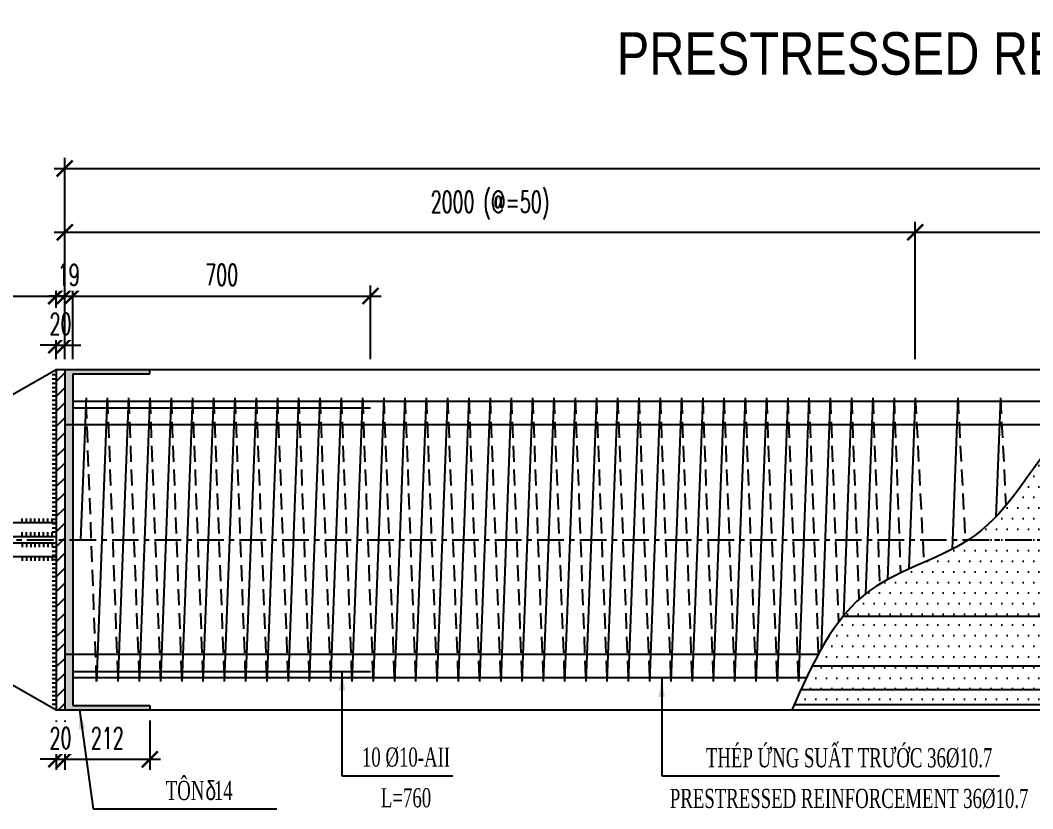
# Model space of a CAD drawing. Extents: x -687 to 808890, y -259 to 107959.
# Drawn here: x 798698 to 801079, y 103725 to 105580 of the extents above; entities that cross this region are included whole.
import ezdxf
from ezdxf.enums import TextEntityAlignment as Align

# ---------------------------------------------------------------- set-up
doc = ezdxf.new("R2010")
doc.units = 0
doc.header["$MEASUREMENT"] = 0
doc.header["$PDMODE"] = 3
doc.linetypes.add('CENTER', pattern=[2, 1.25, -0.25, 0.25, -0.25])
doc.linetypes.add('HIDDEN', pattern=[0.375, 0.25, -0.125])
doc.layers.get('0').update_dxf_attribs({"color": 3, "linetype": 'CONTINUOUS'})
doc.layers.get('DEFPOINTS').update_dxf_attribs({"linetype": 'CONTINUOUS'})
for name, color, linetype in [('Han', 7, 'CONTINUOUS'), ('Hatch', 5, 'CONTINUOUS'), ('Hidden', 4, 'HIDDEN'), ('Kich thuoc', 4, 'CONTINUOUS'), ('Net vang', 2, 'CONTINUOUS'), ('Text', 3, 'CONTINUOUS'), ('Thep chu', 1, 'CONTINUOUS'), ('Thep dai', 6, 'CONTINUOUS'), ('Tim', 8, 'CENTER')]:
    doc.layers.add(name, color=color, linetype=linetype)
doc.styles.add('Kichthuoc', font='romans.shx', dxfattribs={"width": 0.6})
doc.styles.get("Standard").update_dxf_attribs({"font": 'vntimeh.shx', "width": 0.65})
doc.styles.add('SYMBOL', font='greeks.shx', dxfattribs={"width": 0.8})
doc.styles.add('Ten', font='Vharialn.ttf')
doc.styles.add('THUONG', font='vnsimpleh.shx', dxfattribs={"width": 0.8})
doc.dimstyles.new('Dim 250', dxfattribs={"dimscale": 250, "dimtxt": 0.2, "dimasz": 0.15, "dimexe": 0.1, "dimexo": 0.1, "dimgap": 0.1, "dimtad": 1, "dimdec": 0, "dimlfac": -1, "dimzin": 0, "dimdsep": 46, "dimtxsty": 'Kichthuoc', "dimblk": 'ARCHTICK', "dimcen": 0.1, "dimdle": 0.1, "dimclrd": 4, "dimclre": 4, "dimclrt": 3, "dimadec": 0, "dimazin": 0, "dimtfac": 1, "dimtdec": 0, "dimtix": 1, "dimtmove": 2, "dimatfit": 3, "dimfxl": 1, "dimtfill": 1, "dimtolj": 1, "dimtzin": 0, "dimarcsym": 0})
doc.dimstyles.new('Le 250', dxfattribs={"dimscale": 250, "dimtxt": 0.22, "dimasz": 0.18, "dimexe": 0.1, "dimexo": 0.2, "dimgap": 0.1, "dimtad": 1, "dimdec": 0, "dimzin": 0, "dimdsep": 46, "dimtxsty": 'Kichthuoc', "dimblk": 'ARCHTICK', "dimcen": 0, "dimdle": 0.1, "dimclrd": 2, "dimclre": 2, "dimclrt": 256, "dimadec": 0, "dimazin": 0, "dimtfac": 1, "dimtdec": 0, "dimtix": 1, "dimtmove": 2, "dimatfit": 3, "dimfxl": 1, "dimtolj": 1, "dimtzin": 0, "dimarcsym": 0})
pattern_1 = [(45, (29890.79546142672, 271.8247967080242), (-17.67766952966368, 17.67766952966369), [])]

# ---------------------------------------------------------------- blocks, each defined once
blk = doc.blocks.new('_ArchTick')
at = {"color": 0, "linetype": 'ByBlock', "const_width": 0.15}
blk.add_lwpolyline([(-0.5, -0.5), (0.5, 0.5)], dxfattribs=at)
blk = doc.blocks.new('*D261')
at = {"layer": 'DEFPOINTS', "color": 0}
for p in [(798782.5368074952, 104931.2343260518), (798182.536807495, 104758.2503062616), (798782.5368074952, 104758.2503062616)]:
    blk.add_point(p, dxfattribs=at)
at = {"layer": 'Kich thuoc', "color": 4, "lineweight": -2}
for p, q in [((798182.536807495, 104783.2503062616), (798182.536807495, 104956.2343260518)), ((798782.5368074952, 104783.2503062616), (798782.5368074952, 104956.2343260518)), ((798157.536807495, 104931.2343260518), (798807.5368074952, 104931.2343260518))]:
    blk.add_line(p, q, dxfattribs=at)
at = {"layer": 'Kich thuoc', "color": 4, "lineweight": -2, "xscale": 37.5, "yscale": 37.5, "zscale": 37.5, "rotation": 180}
blk.add_blockref('_ArchTick', (798182.536807495, 104931.2343260518), dxfattribs=at)
at = {"layer": 'Kich thuoc', "color": 4, "lineweight": -2, "xscale": 37.5, "yscale": 37.5, "zscale": 37.5}
blk.add_blockref('_ArchTick', (798782.5368074952, 104931.2343260518), dxfattribs=at)
at = {"layer": 'Kich thuoc', "color": 3, "insert": (798482.5368074952, 104981.2343260518), "char_height": 50, "attachment_point": 5, "style": 'Kichthuoc', "bg_fill": 3, "box_fill_scale": 1.25, "bg_fill_color": 9, "bg_fill_true_color": 13158600, "bg_fill_transparency": 11732736}
blk.add_mtext('\\A1;600', dxfattribs=at)
blk = doc.blocks.new('*D247')
at = {"layer": 'DEFPOINTS', "color": 0}
for p in [(798802.536807495, 103958.2503062611), (799002.5368074952, 103958.2503062615), (799002.5368074952, 103841.7486169519)]:
    blk.add_point(p, dxfattribs=at)
at = {"layer": 'Kich thuoc', "color": 4, "lineweight": -2}
for p, q in [((798802.536807495, 103933.2503062611), (798802.536807495, 103816.7486169519)), ((799002.5368074952, 103933.2503062615), (799002.5368074952, 103816.7486169519)), ((798777.536807495, 103841.7486169519), (799027.536807495, 103841.7486169519))]:
    blk.add_line(p, q, dxfattribs=at)
at = {"layer": 'Kich thuoc', "color": 4, "lineweight": -2, "xscale": 37.5, "yscale": 37.5, "zscale": 37.5, "rotation": 180}
blk.add_blockref('_ArchTick', (798802.536807495, 103841.7486169519), dxfattribs=at)
at = {"layer": 'Kich thuoc', "color": 4, "lineweight": -2, "xscale": 37.5, "yscale": 37.5, "zscale": 37.5}
blk.add_blockref('_ArchTick', (799002.5368074952, 103841.7486169519), dxfattribs=at)
at = {"layer": 'Kich thuoc', "color": 3, "insert": (798902.536807495, 103891.7486169519), "char_height": 50, "attachment_point": 5, "style": 'Kichthuoc', "bg_fill": 3, "box_fill_scale": 1.25, "bg_fill_color": 9, "bg_fill_true_color": 13158600, "bg_fill_transparency": 4010284}
blk.add_mtext('\\A1;212', dxfattribs=at)
blk = doc.blocks.new('*D248')
at = {"layer": 'DEFPOINTS', "color": 0}
for p in [(798782.536807495, 103958.2503062611), (798802.536807495, 103958.2503062611), (798802.536807495, 103841.7486169519)]:
    blk.add_point(p, dxfattribs=at)
at = {"layer": 'Kich thuoc', "color": 4, "lineweight": -2}
for p, q in [((798782.536807495, 103933.2503062611), (798782.536807495, 103816.7486169519)), ((798802.536807495, 103933.2503062611), (798802.536807495, 103816.7486169519)), ((798782.536807495, 103841.7486169519), (798745.036807495, 103841.7486169519)), ((798782.536807495, 103841.7486169519), (798802.536807495, 103841.7486169519)), ((798802.536807495, 103841.7486169519), (798840.0368074952, 103841.7486169519))]:
    blk.add_line(p, q, dxfattribs=at)
at = {"layer": 'Kich thuoc', "color": 4, "lineweight": -2, "xscale": 37.5, "yscale": 37.5, "zscale": 37.5}
blk.add_blockref('_ArchTick', (798782.536807495, 103841.7486169519), dxfattribs=at)
at = {"layer": 'Kich thuoc', "color": 4, "lineweight": -2, "xscale": 37.5, "yscale": 37.5, "zscale": 37.5, "rotation": 180}
blk.add_blockref('_ArchTick', (798802.536807495, 103841.7486169519), dxfattribs=at)
at = {"layer": 'Kich thuoc', "color": 3, "insert": (798792.536807495, 103891.7486169519), "char_height": 50, "attachment_point": 5, "style": 'Kichthuoc', "bg_fill": 3, "box_fill_scale": 1.25, "bg_fill_color": 9, "bg_fill_true_color": 13158600, "bg_fill_transparency": 4012348}
blk.add_mtext('\\A1;20', dxfattribs=at)
blk = doc.blocks.new('*D249')
at = {"layer": 'DEFPOINTS', "color": 0}
for p in [(798802.536807495, 104815.8015889144), (798782.5368074952, 104758.2503062616), (798802.536807495, 104758.2503062616)]:
    blk.add_point(p, dxfattribs=at)
at = {"layer": 'Kich thuoc', "color": 4, "lineweight": -2}
for p, q in [((798782.5368074952, 104783.2503062616), (798782.5368074952, 104840.8015889144)), ((798802.536807495, 104783.2503062616), (798802.536807495, 104840.8015889144)), ((798782.5368074952, 104815.8015889144), (798745.0368074952, 104815.8015889144)), ((798782.5368074952, 104815.8015889144), (798802.536807495, 104815.8015889144)), ((798802.536807495, 104815.8015889144), (798840.036807495, 104815.8015889144))]:
    blk.add_line(p, q, dxfattribs=at)
at = {"layer": 'Kich thuoc', "color": 4, "lineweight": -2, "xscale": 37.5, "yscale": 37.5, "zscale": 37.5}
blk.add_blockref('_ArchTick', (798782.5368074952, 104815.8015889144), dxfattribs=at)
at = {"layer": 'Kich thuoc', "color": 4, "lineweight": -2, "xscale": 37.5, "yscale": 37.5, "zscale": 37.5, "rotation": 180}
blk.add_blockref('_ArchTick', (798802.536807495, 104815.8015889144), dxfattribs=at)
at = {"layer": 'Kich thuoc', "color": 3, "insert": (798792.536807495, 104865.8015889144), "char_height": 50, "attachment_point": 5, "style": 'Kichthuoc', "bg_fill": 3, "box_fill_scale": 1.25, "bg_fill_color": 9, "bg_fill_true_color": 13158600, "bg_fill_transparency": 4012348}
blk.add_mtext('\\A1;20', dxfattribs=at)
blk = doc.blocks.new('*D250')
at = {"layer": 'DEFPOINTS', "color": 0}
for p in [(800802.5368074953, 105081.2343260518), (798802.5368074952, 104758.2503062615), (800802.5368074953, 104758.2503062615)]:
    blk.add_point(p, dxfattribs=at)
at = {"layer": 'Kich thuoc', "color": 4, "lineweight": -2}
for p, q in [((798802.5368074952, 104783.2503062615), (798802.5368074952, 105106.2343260518)), ((800802.5368074953, 104783.2503062615), (800802.5368074953, 105106.2343260518)), ((798777.5368074952, 105081.2343260518), (800827.5368074952, 105081.2343260518))]:
    blk.add_line(p, q, dxfattribs=at)
at = {"layer": 'Kich thuoc', "color": 4, "lineweight": -2, "xscale": 37.5, "yscale": 37.5, "zscale": 37.5, "rotation": 180}
blk.add_blockref('_ArchTick', (798802.5368074952, 105081.2343260518), dxfattribs=at)
at = {"layer": 'Kich thuoc', "color": 4, "lineweight": -2, "xscale": 37.5, "yscale": 37.5, "zscale": 37.5}
blk.add_blockref('_ArchTick', (800802.5368074953, 105081.2343260518), dxfattribs=at)
at = {"layer": 'Kich thuoc', "color": 3, "insert": (799802.5368074952, 105144.329564147), "char_height": 50, "attachment_point": 5, "style": 'Kichthuoc', "bg_fill": 3, "box_fill_scale": 1.25, "bg_fill_color": 9, "bg_fill_true_color": 13158600, "bg_fill_transparency": 7561424}
blk.add_mtext('\\A1;{2000 (@=50)}', dxfattribs=at)
blk = doc.blocks.new('*D251')
at = {"layer": 'DEFPOINTS', "color": 0}
for p in [(799521.536807495, 104931.2343260518), (798821.5368074953, 104758.2503062615), (799521.536807495, 104758.2503062615)]:
    blk.add_point(p, dxfattribs=at)
at = {"layer": 'Kich thuoc', "color": 4, "lineweight": -2}
for p, q in [((798821.5368074953, 104783.2503062615), (798821.5368074953, 104956.2343260518)), ((799521.536807495, 104783.2503062615), (799521.536807495, 104956.2343260518)), ((798796.5368074952, 104931.2343260518), (799546.5368074952, 104931.2343260518))]:
    blk.add_line(p, q, dxfattribs=at)
at = {"layer": 'Kich thuoc', "color": 4, "lineweight": -2, "xscale": 37.5, "yscale": 37.5, "zscale": 37.5, "rotation": 180}
blk.add_blockref('_ArchTick', (798821.5368074953, 104931.2343260518), dxfattribs=at)
at = {"layer": 'Kich thuoc', "color": 4, "lineweight": -2, "xscale": 37.5, "yscale": 37.5, "zscale": 37.5}
blk.add_blockref('_ArchTick', (799521.536807495, 104931.2343260518), dxfattribs=at)
at = {"layer": 'Kich thuoc', "color": 3, "insert": (799171.5368074952, 104981.2343260518), "char_height": 50, "attachment_point": 5, "style": 'Kichthuoc', "bg_fill": 3, "box_fill_scale": 1.25, "bg_fill_color": 9, "bg_fill_true_color": 13158600, "bg_fill_transparency": 7561424}
blk.add_mtext('\\A1;700', dxfattribs=at)
blk = doc.blocks.new('*D258')
at = {"layer": 'DEFPOINTS', "color": 0}
for p in [(798821.5368074953, 104931.2343260518), (798802.5368074952, 104758.2503062615), (798821.5368074953, 104758.2503062615)]:
    blk.add_point(p, dxfattribs=at)
at = {"layer": 'Kich thuoc', "color": 4, "lineweight": -2}
for p, q in [((798802.5368074952, 104783.2503062615), (798802.5368074952, 104956.2343260518)), ((798821.5368074953, 104783.2503062615), (798821.5368074953, 104956.2343260518)), ((798802.5368074952, 104931.2343260518), (798765.0368074952, 104931.2343260518)), ((798802.5368074952, 104931.2343260518), (798821.5368074953, 104931.2343260518)), ((798821.5368074953, 104931.2343260518), (798859.0368074952, 104931.2343260518))]:
    blk.add_line(p, q, dxfattribs=at)
at = {"layer": 'Kich thuoc', "color": 4, "lineweight": -2, "xscale": 37.5, "yscale": 37.5, "zscale": 37.5}
blk.add_blockref('_ArchTick', (798802.5368074952, 104931.2343260518), dxfattribs=at)
at = {"layer": 'Kich thuoc', "color": 4, "lineweight": -2, "xscale": 37.5, "yscale": 37.5, "zscale": 37.5, "rotation": 180}
blk.add_blockref('_ArchTick', (798821.5368074953, 104931.2343260518), dxfattribs=at)
at = {"layer": 'Kich thuoc', "color": 3, "insert": (798812.0368074952, 104981.2343260518), "char_height": 50, "attachment_point": 5, "style": 'Kichthuoc', "bg_fill": 3, "box_fill_scale": 1.25, "bg_fill_color": 9, "bg_fill_true_color": 13158600, "bg_fill_transparency": 11732736}
blk.add_mtext('\\A1;19', dxfattribs=at)
blk = doc.blocks.new('*D262')
at = {"layer": 'DEFPOINTS', "color": 0}
for p in [(805602.5368074953, 105231.2343260516), (798802.5368074952, 104758.2503062614), (805602.5368074953, 104758.2503062614)]:
    blk.add_point(p, dxfattribs=at)
at = {"layer": 'Kich thuoc', "color": 4, "lineweight": -2}
for p, q in [((798802.5368074952, 104783.2503062613), (798802.5368074952, 105256.2343260516)), ((805602.5368074953, 104783.2503062613), (805602.5368074953, 105256.2343260516)), ((798777.5368074952, 105231.2343260516), (805627.5368074953, 105231.2343260516))]:
    blk.add_line(p, q, dxfattribs=at)
at = {"layer": 'Kich thuoc', "color": 4, "lineweight": -2, "xscale": 37.5, "yscale": 37.5, "zscale": 37.5, "rotation": 180}
blk.add_blockref('_ArchTick', (798802.5368074952, 105231.2343260516), dxfattribs=at)
at = {"layer": 'Kich thuoc', "color": 4, "lineweight": -2, "xscale": 37.5, "yscale": 37.5, "zscale": 37.5}
blk.add_blockref('_ArchTick', (805602.5368074953, 105231.2343260516), dxfattribs=at)
at = {"layer": 'Kich thuoc', "color": 3, "insert": (802202.5368074952, 105296.7105165278), "char_height": 50, "attachment_point": 5, "style": 'THUONG', "bg_fill": 3, "box_fill_scale": 1.25, "bg_fill_color": 9, "bg_fill_true_color": 13158600, "bg_fill_transparency": 3756044}
blk.add_mtext('\\A1;l = mòi 6000 + ®Çu 25000', dxfattribs=at)
blk = doc.blocks.new('*D263')
at = {"layer": 'DEFPOINTS', "color": 0}
for p in [(803602.536807495, 105081.2343260517), (800802.536807495, 104758.2503062614), (803602.536807495, 104758.2503062614)]:
    blk.add_point(p, dxfattribs=at)
at = {"layer": 'Kich thuoc', "color": 4, "lineweight": -2}
for p, q in [((800802.536807495, 104783.2503062614), (800802.536807495, 105106.2343260517)), ((803602.536807495, 104783.2503062614), (803602.536807495, 105106.2343260517)), ((800777.536807495, 105081.2343260517), (803627.536807495, 105081.2343260517))]:
    blk.add_line(p, q, dxfattribs=at)
at = {"layer": 'Kich thuoc', "color": 4, "lineweight": -2, "xscale": 37.5, "yscale": 37.5, "zscale": 37.5, "rotation": 180}
blk.add_blockref('_ArchTick', (800802.536807495, 105081.2343260517), dxfattribs=at)
at = {"layer": 'Kich thuoc', "color": 4, "lineweight": -2, "xscale": 37.5, "yscale": 37.5, "zscale": 37.5}
blk.add_blockref('_ArchTick', (803602.536807495, 105081.2343260517), dxfattribs=at)
at = {"layer": 'Kich thuoc', "color": 3, "insert": (802202.536807495, 105144.3295641469), "char_height": 50, "attachment_point": 5, "style": 'Kichthuoc', "bg_fill": 3, "box_fill_scale": 1.25, "bg_fill_color": 9, "bg_fill_true_color": 13158600, "bg_fill_transparency": 13899132}
blk.add_mtext('\\A1;2000 + 21000 (@=100)', dxfattribs=at)

msp = doc.modelspace()

# ---------------------------------------------------------------- hatches: boundary and pattern name
at = {"layer": 'Hatch'}
h = msp.add_hatch(dxfattribs=at)
h.set_pattern_fill('DOTS', color=11, scale=400, style=0)
h.set_pattern_definition([(180, (1604493.353395659, -6367.069879939197), (-12.5, 25), [0, -25])])
edge = h.paths.add_edge_path()
edge.add_spline(control_points=[(802156.3621573301, 103976.5808228099), (802147.0929070798, 103965.1299417729), (802097.2669945871, 103930.6950278076), (802006.3749300952, 104183.1815805688), (802086.6847655472, 104296.5837066453), (802127.5368074952, 104354.2691493484)], knot_values=[811.1105619032805, 811.1105619032805, 811.1105619032805, 811.1105619032805, 862.8817420600491, 1073.007423085101, 1290.55793398011, 1290.55793398011, 1290.55793398011, 1290.55793398011], degree=3, periodic=0)
edge.add_line((802127.5368074954, 103958.2503062615), (800512.3121533527, 103958.2503062615))
edge.add_line((802127.5368074952, 104758.2503062615), (801308.9867264082, 104758.2503062615))
edge.add_spline(control_points=[(801308.9867264082, 104758.2503062616), (801250.0074601009, 104710.8691029318), (801110.265725383, 104598.6070833978), (800980.0828141998, 104339.3152618563), (800648.0255334103, 104264.6823364574), (800560.2154832212, 104066.4129252936), (800512.3121533527, 103958.2503062615)], knot_values=[0, 0, 0, 0, 226.3984406614406, 536.4141132316198, 815.3474170752341, 1150.174081805529, 1150.174081805529, 1150.174081805529, 1150.174081805529], degree=3, periodic=0)
edge.add_spline(control_points=[(802127.5368074952, 104758.2503062615), (802087.1737908009, 104691.6094396455), (802006.447757412, 104558.3277064134), (802093.1106232707, 104405.8333566702), (802140.1123354136, 104335.1427530329), (802146.2585872802, 104325.7309101852)], knot_values=[0, 0, 0, 0, 217.5505108953551, 435.1010217907101, 468.7300432359164, 468.7300432359164, 468.7300432359164, 468.7300432359164], degree=3, periodic=0)
h = msp.add_hatch(color=7, dxfattribs=at)
h.paths.add_polyline_path([(798821.5368074948, 104628.2503062616), (798802.536807495, 104628.2503062615), (798802.536807495, 104358.2503062616), (798821.5368074948, 104358.2503062616)])
h.paths.add_polyline_path([(798821.5368074948, 104358.2503062616), (798802.536807495, 104358.2503062616), (798802.536807495, 104088.2503062615), (798821.5368074948, 104088.2503062615)])

# ---------------------------------------------------------------- linework, layer by layer
msp.add_line((798182.5368074949, 104298.2503062615), (798782.5368074948, 103958.2503062615))
at = {"layer": 'Han'}
for p, q in [((798782.5368074945, 104745.7503062617), (798772.5368074944, 104745.7503062617)), ((798782.5368074945, 104735.7503062617), (798772.5368074944, 104735.7503062617)), ((798782.5368074945, 104725.7503062617), (798772.5368074944, 104725.7503062617)), ((798782.5368074945, 104715.7503062617), (798772.5368074944, 104715.7503062617)), ((798782.5368074945, 104705.7503062617), (798772.5368074944, 104705.7503062617)), ((798782.5368074945, 104695.7503062617), (798772.5368074944, 104695.7503062617)), ((798782.5368074945, 104685.7503062617), (798772.5368074944, 104685.7503062617)), ((798782.5368074945, 104675.7503062617), (798772.5368074944, 104675.7503062617)), ((798782.5368074945, 104665.7503062617), (798772.5368074944, 104665.7503062617)), ((798782.5368074945, 104655.7503062617), (798772.5368074944, 104655.7503062617)), ((798782.5368074945, 104645.7503062617), (798772.5368074944, 104645.7503062617)), ((798782.5368074945, 104635.7503062617), (798772.5368074944, 104635.7503062617)), ((798782.5368074945, 104625.7503062617), (798772.5368074944, 104625.7503062617)), ((798782.5368074945, 104615.7503062617), (798772.5368074944, 104615.7503062617)), ((798782.5368074945, 104605.7503062617), (798772.5368074944, 104605.7503062617)), ((798782.5368074945, 104595.7503062617), (798772.5368074944, 104595.7503062617)), ((798782.5368074945, 104585.7503062617), (798772.5368074944, 104585.7503062617)), ((798782.5368074945, 104575.7503062617), (798772.5368074944, 104575.7503062617)), ((798782.5368074945, 104565.7503062617), (798772.5368074944, 104565.7503062617)), ((798782.5368074945, 104555.7503062617), (798772.5368074944, 104555.7503062617)), ((798782.5368074945, 104545.7503062617), (798772.5368074944, 104545.7503062617)), ((798782.5368074945, 104535.7503062617), (798772.5368074944, 104535.7503062617)), ((798782.5368074945, 104525.7503062617), (798772.5368074944, 104525.7503062617)), ((798782.5368074945, 104515.7503062617), (798772.5368074944, 104515.7503062617)), ((798782.5368074945, 104505.7503062617), (798772.5368074944, 104505.7503062617)), ((798782.5368074945, 104495.7503062617), (798772.5368074944, 104495.7503062617)), ((798782.5368074945, 104485.7503062617), (798772.5368074944, 104485.7503062617)), ((798782.5368074945, 104475.7503062617), (798772.5368074944, 104475.7503062617)), ((798782.5368074945, 104465.7503062617), (798772.5368074944, 104465.7503062617)), ((798782.5368074945, 104455.7503062617), (798772.5368074944, 104455.7503062617)), ((798782.5368074945, 104445.7503062617), (798772.5368074944, 104445.7503062617)), ((798782.5368074945, 104435.7503062617), (798772.5368074944, 104435.7503062617)), ((798782.5368074945, 104425.7503062617), (798772.5368074944, 104425.7503062617)), ((798702.536807495, 104398.250306262), (798702.536807495, 104408.250306262)), ((798712.536807495, 104398.250306262), (798712.536807495, 104408.250306262)), ((798722.5368074949, 104398.250306262), (798722.5368074949, 104408.250306262)), ((798732.536807495, 104398.250306262), (798732.536807495, 104408.250306262)), ((798742.536807495, 104398.250306262), (798742.536807495, 104408.250306262)), ((798752.5368074949, 104398.250306262), (798752.5368074949, 104408.250306262)), ((798762.536807495, 104398.250306262), (798762.536807495, 104408.250306262)), ((798782.5368074945, 104415.7503062617), (798772.5368074944, 104415.7503062617)), ((798772.536807495, 104398.250306262), (798772.536807495, 104408.250306262)), ((798782.5368074945, 104405.7503062617), (798772.5368074944, 104405.7503062617)), ((798782.5368074945, 104395.7503062617), (798772.5368074944, 104395.7503062617)), ((798782.5368074945, 104385.7503062617), (798772.5368074944, 104385.7503062617)), ((798702.536807495, 104365.750306262), (798702.536807495, 104375.750306262)), ((798712.536807495, 104365.750306262), (798712.536807495, 104375.750306262)), ((798722.5368074949, 104365.750306262), (798722.5368074949, 104375.750306262)), ((798732.536807495, 104365.750306262), (798732.536807495, 104375.750306262)), ((798742.536807495, 104365.750306262), (798742.536807495, 104375.750306262)), ((798752.5368074949, 104365.750306262), (798752.5368074949, 104375.750306262)), ((798762.536807495, 104365.750306262), (798762.536807495, 104375.750306262)), ((798772.536807495, 104365.750306262), (798772.536807495, 104375.750306262)), ((798782.5368074945, 104375.7503062617), (798772.5368074944, 104375.7503062617)), ((798702.536807495, 104350.7503062611), (798702.536807495, 104340.7503062611)), ((798712.536807495, 104350.7503062611), (798712.536807495, 104340.7503062611)), ((798722.5368074949, 104350.7503062611), (798722.5368074949, 104340.7503062611)), ((798732.536807495, 104350.7503062611), (798732.536807495, 104340.7503062612)), ((798742.536807495, 104350.7503062612), (798742.536807495, 104340.7503062612)), ((798752.5368074949, 104350.7503062612), (798752.5368074949, 104340.7503062612)), ((798762.536807495, 104350.7503062612), (798762.536807495, 104340.7503062612)), ((798772.536807495, 104350.7503062612), (798772.536807495, 104340.7503062612)), ((798782.5368074945, 104340.7503062613), (798772.5368074944, 104340.7503062613)), ((798782.5368074945, 104330.7503062614), (798772.5368074944, 104330.7503062614)), ((798702.536807495, 104318.250306261), (798702.536807495, 104308.2503062611)), ((798712.536807495, 104318.250306261), (798712.536807495, 104308.2503062611)), ((798722.5368074949, 104318.250306261), (798722.5368074949, 104308.2503062611)), ((798732.536807495, 104318.250306261), (798732.536807495, 104308.2503062611)), ((798742.536807495, 104318.250306261), (798742.536807495, 104308.2503062611)), ((798752.5368074949, 104318.250306261), (798752.5368074949, 104308.2503062611)), ((798762.536807495, 104318.250306261), (798762.536807495, 104308.2503062611)), ((798782.5368074945, 104320.7503062614), (798772.5368074944, 104320.7503062614)), ((798772.536807495, 104318.250306261), (798772.536807495, 104308.2503062611)), ((798782.5368074945, 104310.7503062614), (798772.5368074944, 104310.7503062614)), ((798782.5368074945, 104300.7503062614), (798772.5368074944, 104300.7503062614)), ((798782.5368074945, 104290.7503062614), (798772.5368074944, 104290.7503062614)), ((798782.5368074945, 104280.7503062614), (798772.5368074944, 104280.7503062614)), ((798782.5368074945, 104270.7503062614), (798772.5368074944, 104270.7503062614)), ((798782.5368074945, 104260.7503062614), (798772.5368074944, 104260.7503062614)), ((798782.5368074945, 104250.7503062614), (798772.5368074944, 104250.7503062614)), ((798782.5368074945, 104240.7503062614), (798772.5368074944, 104240.7503062614)), ((798782.5368074945, 104230.7503062614), (798772.5368074944, 104230.7503062614)), ((798782.5368074945, 104220.7503062614), (798772.5368074944, 104220.7503062614)), ((798782.5368074945, 104210.7503062614), (798772.5368074944, 104210.7503062614)), ((798782.5368074945, 104200.7503062614), (798772.5368074944, 104200.7503062614)), ((798782.5368074945, 104190.7503062614), (798772.5368074944, 104190.7503062614)), ((798782.5368074945, 104180.7503062614), (798772.5368074944, 104180.7503062614)), ((798782.5368074945, 104170.7503062614), (798772.5368074944, 104170.7503062614)), ((798782.5368074945, 104160.7503062614), (798772.5368074944, 104160.7503062614)), ((798782.5368074945, 104150.7503062614), (798772.5368074944, 104150.7503062614)), ((798782.5368074945, 104140.7503062614), (798772.5368074944, 104140.7503062614)), ((798782.5368074945, 104130.7503062614), (798772.5368074944, 104130.7503062614)), ((798782.5368074945, 104120.7503062614), (798772.5368074944, 104120.7503062614)), ((798782.5368074945, 104110.7503062614), (798772.5368074944, 104110.7503062614)), ((798782.5368074945, 104100.7503062614), (798772.5368074944, 104100.7503062614)), ((798782.5368074945, 104090.7503062614), (798772.5368074944, 104090.7503062614)), ((798782.5368074945, 104080.7503062614), (798772.5368074944, 104080.7503062614)), ((798782.5368074945, 104070.7503062614), (798772.5368074944, 104070.7503062614)), ((798782.5368074945, 104060.7503062614), (798772.5368074944, 104060.7503062614)), ((798782.5368074945, 104050.7503062614), (798772.5368074944, 104050.7503062614)), ((798782.5368074945, 104040.7503062613), (798772.5368074944, 104040.7503062613)), ((798782.5368074945, 104030.7503062614), (798772.5368074944, 104030.7503062614)), ((798782.5368074945, 104020.7503062614), (798772.5368074944, 104020.7503062614)), ((798782.5368074945, 104010.7503062613), (798772.5368074944, 104010.7503062613)), ((798782.5368074945, 104000.7503062613), (798772.5368074944, 104000.7503062613)), ((798782.5368074945, 103990.7503062614), (798772.5368074944, 103990.7503062614)), ((798782.5368074945, 103980.7503062613), (798772.5368074944, 103980.7503062613)), ((798782.5368074945, 103970.7503062613), (798772.5368074944, 103970.7503062613))]:
    msp.add_line(p, q, dxfattribs=at)
at = {"layer": 'Hatch', "color": 9}
for p, q in [((802047.5587422721, 104177.6636404757), (800632.3934185166, 104177.6636404757)), ((802071.0028302213, 104060.7629328463), (800559.657918866, 104060.7629328463)), ((802099.6709578891, 104005.141414937), (800533.2593595117, 104005.141414937)), ((802120.3223137222, 103970.1762670604), (800517.5968893613, 103970.1762670604))]:
    msp.add_line(p, q, dxfattribs=at)
at = {"layer": 'Hidden', "ltscale": 150}
for p, q in [((798877.536807495, 104024.8503062615), (798852.536807495, 104691.6503062615)), ((798902.5368074949, 104691.6503062615), (798927.5368074949, 104024.8503062615)), ((798952.5368074949, 104691.6503062615), (798977.536807495, 104024.8503062615)), ((799002.536807495, 104691.6503062615), (799027.536807495, 104024.8503062615)), ((799052.5368074949, 104691.6503062615), (799077.5368074949, 104024.8503062615)), ((799102.5368074949, 104691.6503062615), (799127.536807495, 104024.8503062615)), ((799152.536807495, 104691.6503062615), (799177.536807495, 104024.8503062615)), ((799202.536807495, 104691.6503062615), (799227.5368074949, 104024.8503062615)), ((799252.5368074949, 104691.6503062615), (799277.536807495, 104024.8503062615)), ((799302.536807495, 104691.6503062615), (799327.536807495, 104024.8503062615)), ((799352.536807495, 104691.6503062615), (799377.5368074949, 104024.8503062615)), ((799402.5368074949, 104691.6503062615), (799427.536807495, 104024.8503062615)), ((799452.536807495, 104691.6503062615), (799477.536807495, 104024.8503062615)), ((799502.536807495, 104691.6503062615), (799527.5368074949, 104024.8503062615)), ((799552.5368074949, 104691.6503062615), (799577.5368074949, 104024.8503062615)), ((799602.536807495, 104691.6503062615), (799627.536807495, 104024.8503062615)), ((799652.536807495, 104691.6503062615), (799677.5368074949, 104024.8503062615)), ((799702.5368074949, 104691.6503062615), (799727.5368074949, 104024.8503062615)), ((799752.536807495, 104691.6503062615), (799777.536807495, 104024.8503062615)), ((799802.536807495, 104691.6503062615), (799827.5368074949, 104024.8503062615)), ((799852.5368074949, 104691.6503062615), (799877.5368074949, 104024.8503062615)), ((799902.536807495, 104691.6503062615), (799927.536807495, 104024.8503062615)), ((799952.536807495, 104691.6503062615), (799977.5368074949, 104024.8503062615)), ((800002.5368074949, 104691.6503062615), (800027.536807495, 104024.8503062615)), ((800052.536807495, 104691.6503062615), (800077.536807495, 104024.8503062615)), ((800102.536807495, 104691.6503062615), (800127.5368074949, 104024.8503062615)), ((800152.5368074949, 104691.6503062616), (800177.536807495, 104024.8503062616)), ((800202.5368074949, 104691.6503062616), (800227.536807495, 104024.8503062616)), ((800252.536807495, 104691.6503062616), (800277.5368074949, 104024.8503062616)), ((800302.5368074949, 104691.6503062616), (800327.536807495, 104024.8503062616)), ((800352.5368074949, 104691.6503062616), (800377.536807495, 104024.8503062616)), ((800402.536807495, 104691.6503062616), (800427.5368074949, 104024.8503062616)), ((800452.5368074949, 104691.6503062616), (800477.536807495, 104024.8503062616)), ((800502.5368074949, 104691.6503062616), (800527.536807495, 104024.8503062616)), ((800552.536807495, 104691.6503062616), (800574.3025255791, 104088.8773501232)), ((800602.5368074949, 104691.6503062616), (800621.7185235843, 104163.9994561123)), ((800652.5368074949, 104691.6503062616), (800669.8782620532, 104217.4995393398)), ((800702.536807495, 104691.6503062616), (800718.6266980165, 104253.8850090197)), ((800752.5368074949, 104691.6503062616), (800767.7244642527, 104280.1147489969)), ((800802.536807495, 104691.6503062616), (800822.6098736193, 104304.8187502864)), ((800902.5368074949, 104691.6503062616), (800920.1015939023, 104353.1562459011)), ((801002.536807495, 104691.6503062616), (801015.6572458944, 104438.8040509997))]:
    msp.add_line(p, q, dxfattribs=at)
at = {"layer": 'Kich thuoc'}
for p, q in [((801161.8706697166, 104628.2503062615), (798802.536807495, 104628.2503062616)), ((798182.5368074949, 104365.7503062616), (798782.5368074948, 104365.7503062616)), ((798182.5368074949, 104350.7503062615), (798782.5368074948, 104350.7503062615)), ((800573.96260097, 104088.2503062615), (798802.536807495, 104088.2503062615))]:
    msp.add_line(p, q, dxfattribs=at)
at = {"layer": 'Net vang'}
msp.add_open_spline([(801308.9867264082, 104758.2503062616), (801250.0074601005, 104710.8691029318), (801110.265725383, 104598.6070833978), (800980.0828141998, 104339.3152618563), (800648.0255334098, 104264.6823364574), (800560.2154832212, 104066.4129252936), (800512.3121533527, 103958.2503062615)], degree=3, knots=[0, 0, 0, 0, 226.3984406614406, 536.4141132316198, 815.3474170752341, 1150.174081805529, 1150.174081805529, 1150.174081805529, 1150.174081805529], dxfattribs=at)
at = {"layer": 'Thep chu'}
for p, q in [((801218.7560082718, 104683.2503062615), (798821.536807495, 104683.2503062615)), ((800546.2748046131, 104033.2503062615), (798821.536807495, 104033.2503062615))]:
    msp.add_line(p, q, dxfattribs=at)
at = {"layer": 'Thep dai'}
for p, q in [((798852.536807495, 104691.6503062615), (798839.6059232833, 104358.2503062616)), ((798902.5368074949, 104691.6503062615), (798877.536807495, 104024.8503062615)), ((798952.5368074949, 104691.6503062615), (798927.5368074949, 104024.8503062615)), ((799002.536807495, 104691.6503062615), (798977.536807495, 104024.8503062615)), ((799052.5368074949, 104691.6503062615), (799027.536807495, 104024.8503062615)), ((799102.5368074949, 104691.6503062615), (799077.5368074949, 104024.8503062615)), ((799152.536807495, 104691.6503062615), (799127.536807495, 104024.8503062615)), ((799202.536807495, 104691.6503062615), (799177.536807495, 104024.8503062615)), ((799252.5368074949, 104691.6503062615), (799227.5368074949, 104024.8503062615)), ((799302.536807495, 104691.6503062615), (799277.536807495, 104024.8503062615)), ((799352.536807495, 104691.6503062615), (799327.536807495, 104024.8503062615)), ((799402.5368074949, 104691.6503062615), (799377.5368074949, 104024.8503062615)), ((799452.536807495, 104691.6503062615), (799427.536807495, 104024.8503062615)), ((799502.536807495, 104691.6503062615), (799477.536807495, 104024.8503062615)), ((799552.5368074949, 104691.6503062615), (799527.5368074949, 104024.8503062615)), ((799602.536807495, 104691.6503062615), (799577.5368074949, 104024.8503062615)), ((799652.536807495, 104691.6503062615), (799627.536807495, 104024.8503062615)), ((799702.5368074949, 104691.6503062615), (799677.5368074949, 104024.8503062615)), ((799752.536807495, 104691.6503062615), (799727.5368074949, 104024.8503062615)), ((799802.536807495, 104691.6503062615), (799777.536807495, 104024.8503062615)), ((799852.5368074949, 104691.6503062615), (799827.5368074949, 104024.8503062615)), ((799902.536807495, 104691.6503062615), (799877.5368074949, 104024.8503062615)), ((799952.536807495, 104691.6503062615), (799927.536807495, 104024.8503062615)), ((800002.5368074949, 104691.6503062615), (799977.5368074949, 104024.8503062615)), ((800052.536807495, 104691.6503062615), (800027.536807495, 104024.8503062615)), ((800102.536807495, 104691.6503062615), (800077.536807495, 104024.8503062615)), ((800152.5368074949, 104691.6503062616), (800127.5368074949, 104024.8503062615)), ((800202.5368074949, 104691.6503062616), (800177.536807495, 104024.8503062615)), ((800252.536807495, 104691.6503062616), (800227.536807495, 104024.8503062615)), ((800302.5368074949, 104691.6503062616), (800277.5368074949, 104024.8503062615)), ((800352.5368074949, 104691.6503062616), (800327.536807495, 104024.8503062615)), ((800402.536807495, 104691.6503062616), (800377.536807495, 104024.8503062615)), ((800452.5368074949, 104691.6503062616), (800427.5368074949, 104024.8503062615)), ((800502.5368074949, 104691.6503062616), (800477.536807495, 104024.8503062615)), ((800552.536807495, 104691.6503062616), (800527.536807495, 104024.8503062616)), ((800602.5368074949, 104691.6503062616), (800581.1993792766, 104101.328593102)), ((800652.5368074949, 104691.6503062616), (800633.8878838709, 104179.4887986666)), ((800702.536807495, 104691.6503062616), (800685.657689206, 104230.9405793651)), ((800752.5368074949, 104691.6503062616), (800736.8081723728, 104264.387425989)), ((800802.536807495, 104691.6503062616), (800787.6672116232, 104289.3614150774)), ((800902.5368074949, 104691.6503062616), (800889.3872932489, 104335.8972951328)), ((801002.536807495, 104691.6503062616), (800992.2131951958, 104412.3505471674)), ((798821.536807495, 104668.2503062615), (799521.536807495, 104668.2503062616)), ((798782.5368074948, 104398.2503062615), (798082.5368074949, 104398.2503062615)), ((798782.5368074948, 104318.2503062615), (798082.5368074949, 104318.2503062615)), ((798821.536807495, 104048.2503062615), (799521.536807495, 104048.2503062616))]:
    msp.add_line(p, q, dxfattribs=at)
at = {"layer": 'Tim', "ltscale": 50}
msp.add_line((798013.707790532, 104358.2503062616), (802124.9561752533, 104358.2503062616), dxfattribs=at)

# ---------------------------------------------------------------- texts
at = {"layer": 'Text', "color": 3, "style": 'Ten'}
msp.add_text('prestressed reinforced concrete pipe pile D800-540, L= 31m (1:25)', height=100, dxfattribs=at).set_placement((802202.5368074954, 105451.9378851018), align=Align.CENTER)
at = {"layer": 'Text', "width": 0.65}
for s, p in [('thÐp øng suÊt tr\xadíc 36%%c10.7', (800646.9353928792, 103822.9329639502)), ('10 %%C10-aii', (799605.0201432093, 103824.4947234332)), ('t«n  14', (799118.5219416319, 103745.9596295373)), ('l=760', (799605.0201432093, 103728.8343711875)), ('prestressed reinforcement 36%%c10.7', (800646.9353928792, 103727.2726117046))]:
    msp.add_text(s, height=45, dxfattribs=at).set_placement(p, align=Align.CENTER)
at = {"layer": 'Text', "style": 'SYMBOL', "width": 0.75}
msp.add_text('d', height=45, dxfattribs=at).set_placement((799133.3003242282, 103745.9596295373))

# ---------------------------------------------------------------- dimensions: what is measured, and where the dimension line sits
at = {"layer": 'Kich thuoc'}
dim = msp.add_linear_dim(base=(798782.5368074952, 104931.2343260518), p1=(798182.536807495, 104758.2503062616), p2=(798782.5368074952, 104758.2503062616), dimstyle='Dim 250', dxfattribs=at)
dim.commit()
dim.dimension.update_dxf_attribs({"geometry": '*D261', "text_midpoint": (798482.5368074952, 104981.2343260518)})

# ---------------------------------------------------------------- leaders
for points in [[(799454.4121170196, 104048.2503062616), (799454.4121170196, 103802.5746221836), (799715.3873334259, 103802.5746221836)], [(800206.1306979285, 104033.2503062615), (800206.1306979285, 103802.5746221836), (801000.1984627717, 103802.5746221836)]]:
    msp.add_leader(points, dimstyle='Le 250', override={"dimtad": 0}, dxfattribs=at)

# ---------------------------------------------------------------- next in the draw order: linework, layer by layer
msp.add_line((798182.5368074949, 104418.2503062615), (798782.5368074948, 104758.2503062615))

# ---------------------------------------------------------------- next in the draw order: dimensions: what is measured, and where the dimension line sits
dim = msp.add_linear_dim(base=(799002.5368074952, 103841.7486169519), p1=(798802.536807495, 103958.2503062611), p2=(799002.5368074952, 103958.2503062615), text='212', dimstyle='Dim 250', dxfattribs=at)
dim.commit()
dim.dimension.update_dxf_attribs({"geometry": '*D247', "text_midpoint": (798902.536807495, 103891.7486169519)})

# ---------------------------------------------------------------- next in the draw order: linework, layer by layer
msp.add_line((799002.5368074952, 103968.2503062615), (799002.5368074952, 103958.2503062615))

# ---------------------------------------------------------------- next in the draw order: dimensions: what is measured, and where the dimension line sits
for base, p1, p2, picture, middle in [((798802.536807495, 104815.8015889144), (798782.5368074952, 104758.2503062616), (798802.536807495, 104758.2503062616), '*D249', (798792.536807495, 104865.8015889144)), ((798802.536807495, 103841.7486169519), (798782.536807495, 103958.2503062611), (798802.536807495, 103958.2503062611), '*D248', (798792.536807495, 103891.7486169519))]:
    dim = msp.add_linear_dim(base=base, p1=p1, p2=p2, dimstyle='Dim 250', dxfattribs=at)
    dim.commit()
    dim.dimension.update_dxf_attribs({"geometry": picture, "text_midpoint": middle})

# ---------------------------------------------------------------- next in the draw order: hatches: boundary and pattern name
at = {"layer": 'Hatch'}
h = msp.add_hatch(dxfattribs=at)
h.set_pattern_fill('ANSI31', color=256, scale=200, style=0)
h.set_pattern_definition(pattern_1)
h.paths.add_polyline_path([(798802.536807495, 104358.2503062616), (798782.536807495, 104358.2503062616), (798782.5368074952, 103958.2503062616), (798802.536807495, 103958.2503062616)])
msp.add_hatch(color=7, dxfattribs=at).paths.add_polyline_path([(798821.536807495, 104088.2503062615), (798802.5368074952, 104088.2503062616), (798802.5368074952, 103958.2503062615), (799002.536807495, 103958.2503062615), (799002.5368074952, 103968.2503062615), (798821.536807495, 103968.2503062615)])

# ---------------------------------------------------------------- next in the draw order: linework, layer by layer
for p, q in [((798782.536807495, 104758.2503062615), (798782.536807495, 103958.2503062615)), ((798782.536807495, 103958.2503062615), (802127.536807495, 103958.2503062615)), ((798821.536807495, 103968.2503062615), (799002.5368074952, 103968.2503062615))]:
    msp.add_line(p, q)

# ---------------------------------------------------------------- next in the draw order: leaders
at = {"layer": 'Kich thuoc'}
msp.add_leader([(798837.2441171767, 103958.2503062616), (798869.4924067818, 103725.6012877706), (799301.4311326497, 103725.6012877706)], dimstyle='Le 250', override={"dimtad": 0}, dxfattribs=at)

# ---------------------------------------------------------------- next in the draw order: dimensions: what is measured, and where the dimension line sits
dim = msp.add_linear_dim(base=(800802.5368074953, 105081.2343260518), p1=(798802.5368074952, 104758.2503062615), p2=(800802.5368074953, 104758.2503062615), text='{<> (@=50)}', dimstyle='Dim 250', dxfattribs=at)
dim.commit()
dim.dimension.update_dxf_attribs({"geometry": '*D250', "text_midpoint": (799802.5368074952, 105144.329564147)})

# ---------------------------------------------------------------- next in the draw order: linework, layer by layer
for p, q in [((798782.5368074952, 104758.2503062616), (802127.536807495, 104758.2503062615)), ((798802.536807495, 104758.2503062615), (798802.536807495, 103958.2503062615)), ((798821.5368074948, 104748.2503062615), (798821.536807495, 103968.2503062615))]:
    msp.add_line(p, q)

# ---------------------------------------------------------------- next in the draw order: dimensions: what is measured, and where the dimension line sits
dim = msp.add_linear_dim(base=(799521.536807495, 104931.2343260518), p1=(798821.5368074953, 104758.2503062615), p2=(799521.536807495, 104758.2503062615), dimstyle='Dim 250', dxfattribs=at)
dim.commit()
dim.dimension.update_dxf_attribs({"geometry": '*D251', "text_midpoint": (799171.5368074952, 104981.2343260518)})

# ---------------------------------------------------------------- next in the draw order: linework, layer by layer
msp.add_line((799002.5368074952, 104748.2503062615), (799002.5368074952, 104758.2503062615))

# ---------------------------------------------------------------- next in the draw order: dimensions: what is measured, and where the dimension line sits
dim = msp.add_linear_dim(base=(798821.5368074953, 104931.2343260518), p1=(798802.5368074952, 104758.2503062615), p2=(798821.5368074953, 104758.2503062615), dimstyle='Dim 250', dxfattribs=at)
dim.commit()
dim.dimension.update_dxf_attribs({"geometry": '*D258', "text_midpoint": (798812.0368074952, 104981.2343260518)})

# ---------------------------------------------------------------- next in the draw order: hatches: boundary and pattern name
at = {"layer": 'Hatch'}
h = msp.add_hatch(dxfattribs=at)
h.set_pattern_fill('ANSI31', color=256, scale=200, style=0)
h.set_pattern_definition(pattern_1)
h.paths.add_polyline_path([(798802.536807495, 104758.2503062616), (798782.5368074948, 104758.2503062616), (798782.536807495, 104358.2503062616), (798802.536807495, 104358.2503062616)])
msp.add_hatch(color=7, dxfattribs=at).paths.add_polyline_path([(798821.5368074948, 104748.2503062615), (799002.5368074952, 104748.2503062616), (799002.5368074952, 104758.2503062616), (798802.536807495, 104758.2503062616), (798802.5368074952, 104628.2503062616), (798821.5368074948, 104628.2503062616)])

# ---------------------------------------------------------------- next in the draw order: linework, layer by layer
msp.add_line((798821.5368074948, 104748.2503062615), (799002.5368074952, 104748.2503062615))

# ---------------------------------------------------------------- next in the draw order: dimensions: what is measured, and where the dimension line sits
at = {"layer": 'Kich thuoc'}
dim = msp.add_linear_dim(base=(805602.5368074953, 105231.2343260516), p1=(798802.5368074952, 104758.2503062614), p2=(805602.5368074953, 104758.2503062614), text='l = mòi 6000 + ®Çu 25000', dimstyle='Dim 250', override={"dimtxsty": 'THUONG'}, dxfattribs=at)
dim.commit()
dim.dimension.update_dxf_attribs({"geometry": '*D262', "text_midpoint": (802202.5368074952, 105296.7105165278)})

# ---------------------------------------------------------------- next in the draw order: dimensions: what is measured, and where the dimension line sits
dim = msp.add_linear_dim(base=(803602.536807495, 105081.2343260517), p1=(800802.536807495, 104758.2503062614), p2=(803602.536807495, 104758.2503062614), text='2000 + 21000 (@=100)', dimstyle='Dim 250', dxfattribs=at)
dim.commit()
dim.dimension.update_dxf_attribs({"geometry": '*D263', "text_midpoint": (802202.536807495, 105144.3295641469)})

doc.saveas('drawing.dxf')
